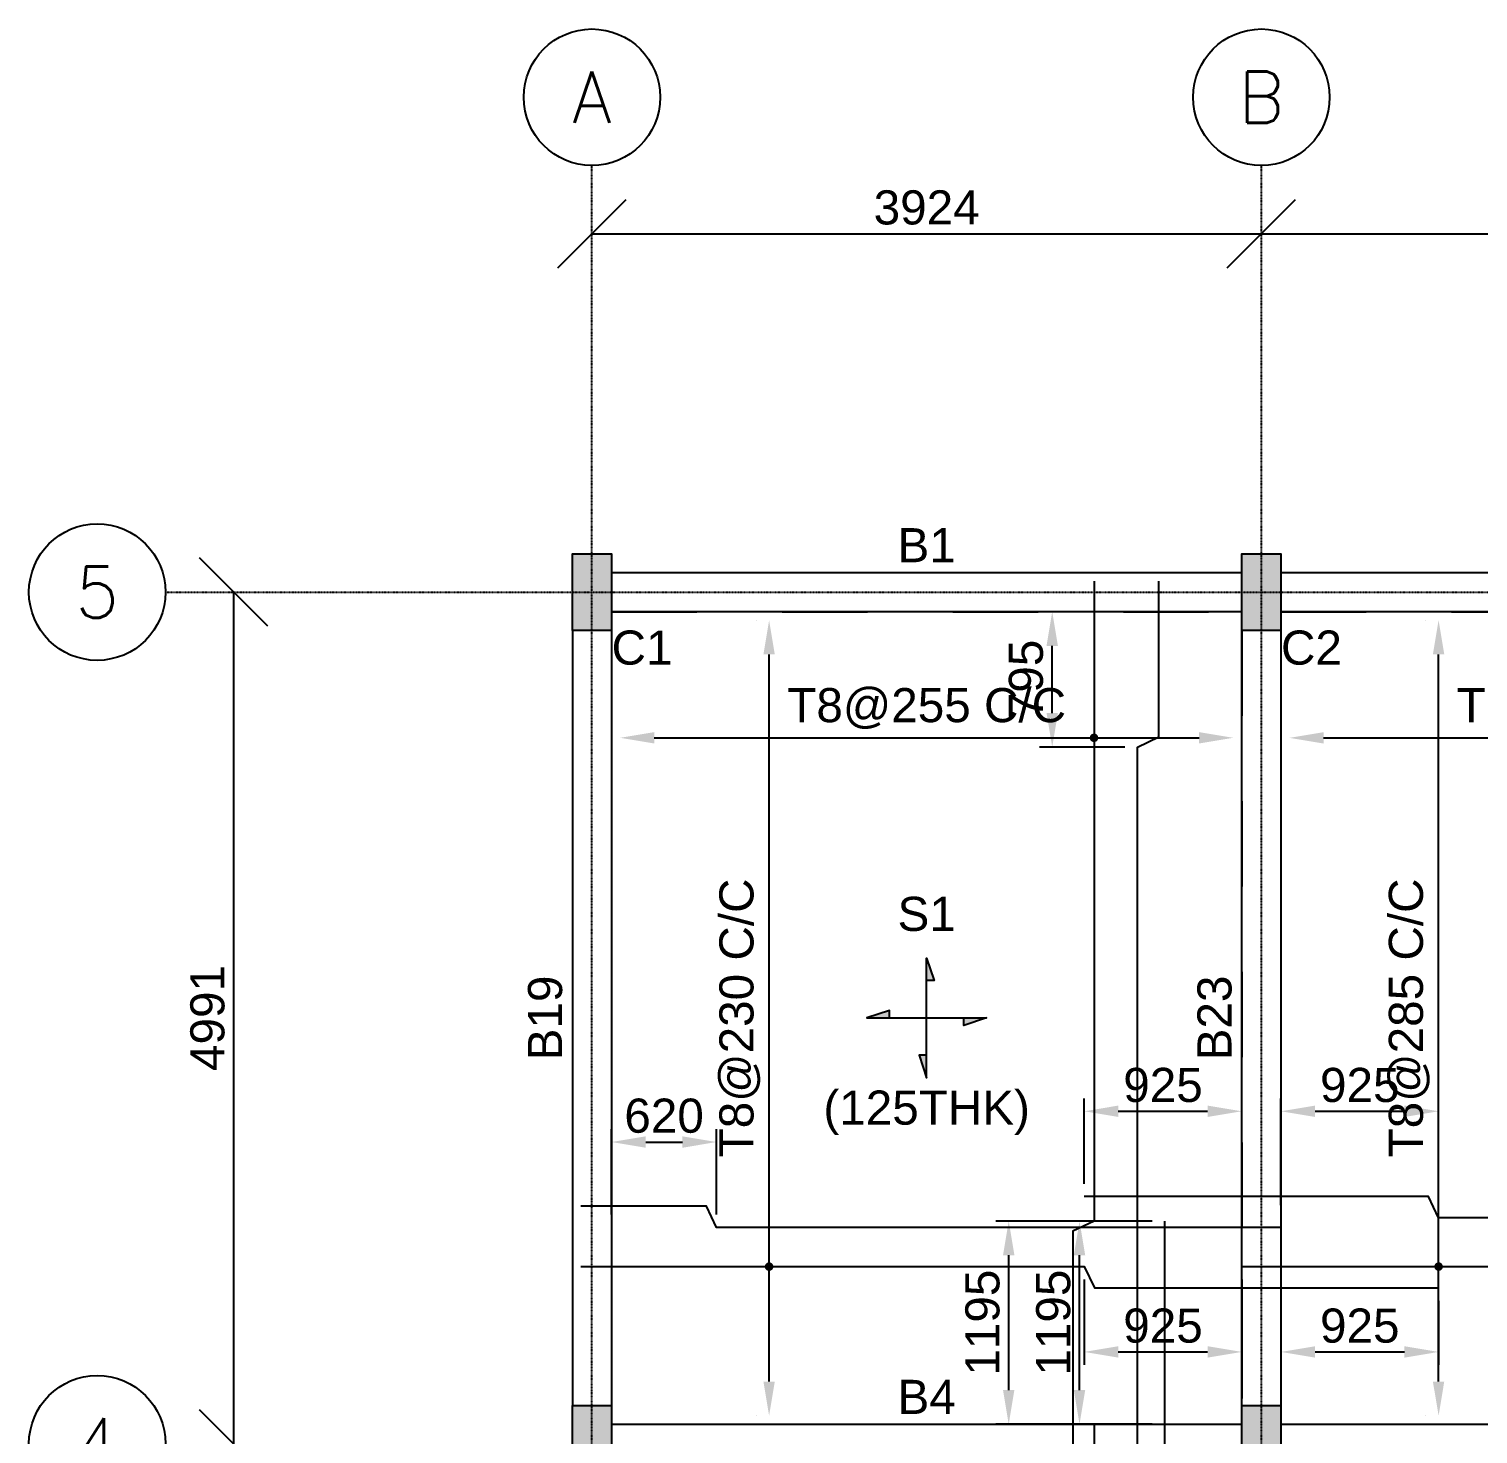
# Model space of a CAD drawing. Header units: inches. Extents: x -816171 to 9366335, y -450961 to 689132.
# Drawn here: x 6765383 to 6773877, y 271712 to 279946 of the extents above; entities that cross this region are included whole.
import ezdxf
from ezdxf.enums import TextEntityAlignment as Align

# ---------------------------------------------------------------- set-up
doc = ezdxf.new("R2010")
doc.units = ezdxf.units.IN
doc.header["$MEASUREMENT"] = 0
doc.linetypes.add('SCCenter', pattern=[1.2, 0.5, -0.3, 0.1, -0.3])
doc.linetypes.add('SCHidden', pattern=[1000, 500, -500])
for name, color, linetype in [('BarLabels', 31, 'Continuous'), ('Beam', 3, 'Continuous'), ('Beam Nos', 7, 'Continuous'), ('Column', 2, 'Continuous'), ('Column Nos', 7, 'Continuous'), ('Dimension', 31, 'Continuous'), ('Grid Line', 8, 'Continuous'), ('Plan Reinforcement', 4, 'Continuous'), ('Slab', 251, 'Continuous'), ('Slab Nos', 7, 'Continuous')]:
    doc.layers.add(name, color=color, linetype=linetype)
doc.styles.add('SC-BBS1', font='SansSerif')
doc.styles.add('SC-BBS2', font='SansSerif')
doc.styles.get("Standard").update_dxf_attribs({"font": 'txt.shx'})
doc.dimstyles.new('SCDim', dxfattribs={"dimtxt": 200, "dimasz": 200, "dimexe": 75, "dimexo": 75, "dimgap": 50, "dimtad": 1, "dimtoh": 1, "dimdec": 0, "dimzin": 0, "dimdsep": 46, "dimtxsty": 'SC-BBS2', "dimcen": 0.09, "dimclrd": 8, "dimclre": 8, "dimclrt": 31, "dimadec": 0, "dimazin": 0, "dimtfac": 1, "dimtdec": 0, "dimtix": 1, "dimtofl": 0, "dimtmove": 0, "dimatfit": 3, "dimfxl": 1, "dimtolj": 1, "dimtzin": 0, "dimarcsym": 0})
doc.dimstyles.new('SCGridlineDim', dxfattribs={"dimtxt": 200, "dimasz": 0.18, "dimexe": 75, "dimexo": 75, "dimgap": 50, "dimtad": 1, "dimtoh": 1, "dimdec": 0, "dimzin": 0, "dimdsep": 46, "dimtxsty": 'SC-BBS2', "dimtsz": 200, "dimcen": 0.09, "dimclrd": 8, "dimclre": 8, "dimclrt": 31, "dimadec": 0, "dimazin": 0, "dimtfac": 1, "dimtdec": 0, "dimtix": 1, "dimtofl": 0, "dimtmove": 0, "dimatfit": 3, "dimfxl": 1, "dimtolj": 1, "dimtzin": 0, "dimarcsym": 0})

# ---------------------------------------------------------------- blocks, each defined once
blk = doc.blocks.new('*D2601')
at = {"layer": 'DEFPOINTS', "color": 0, "transparency": 16777216}
for p in [(6771126.4, 272960.2), (6771626.4, 272960.2), (6771626.4, 271770)]:
    blk.add_point(p, dxfattribs=at)
at = {"layer": 'Dimension', "color": 8, "lineweight": -2, "transparency": 16777216}
for p, q in [((6771551.4, 272960.2), (6771051.4, 272960.2)), ((6771126.4, 271970), (6771126.4, 272760.2)), ((6771551.4, 271770), (6771051.4, 271770))]:
    blk.add_line(p, q, dxfattribs=at)
at = {"layer": 'Dimension', "color": 8, "transparency": 16777216}
for points in [[(6771093.1, 272760.2), (6771159.7, 272760.2), (6771126.4, 272960.2)], [(6771093.1, 271970), (6771159.7, 271970), (6771126.4, 271770)]]:
    blk.add_solid(points, dxfattribs=at)
at = {"layer": 'Dimension', "color": 31, "transparency": 16777216, "insert": (6770973.4, 272365.1), "char_height": 200, "attachment_point": 5, "rotation": 90, "style": 'SC-BBS2'}
blk.add_mtext('\\A1;1195', dxfattribs=at)
blk = doc.blocks.new('*D2561')
at = {"layer": 'BarLabels', "color": 8, "lineweight": -2, "transparency": 16777216}
blk.add_line((6769048.4, 275792.2), (6772242.4, 275792.2), dxfattribs=at)
at = {"layer": 'BarLabels', "color": 8, "transparency": 16777216}
for points in [[(6769048.4, 275825.5), (6769048.4, 275758.9), (6768848.4, 275792.2)], [(6772242.4, 275825.5), (6772242.4, 275758.9), (6772442.4, 275792.2)]]:
    blk.add_solid(points, dxfattribs=at)
at = {"layer": 'DEFPOINTS', "color": 0, "transparency": 16777216}
for p in [(6768848.4, 275792.2), (6772442.4, 275792.2), (6772442.4, 275792.2)]:
    blk.add_point(p, dxfattribs=at)
at = {"layer": 'BarLabels', "color": 31, "transparency": 16777216, "insert": (6770645.4, 275963.7), "char_height": 200, "attachment_point": 5, "style": 'SC-BBS2'}
blk.add_mtext('\\A1;T8@255 C/C', dxfattribs=at)
blk = doc.blocks.new('*D2562')
at = {"layer": 'DEFPOINTS', "color": 0, "transparency": 16777216}
for p in [(6771381.4, 276531), (6771881.4, 276531), (6771881.4, 275737.5)]:
    blk.add_point(p, dxfattribs=at)
at = {"layer": 'Dimension', "color": 8, "lineweight": -2, "transparency": 16777216}
for p, q in [((6771806.4, 276531), (6771306.4, 276531)), ((6771381.4, 275937.5), (6771381.4, 276331)), ((6771806.4, 275737.5), (6771306.4, 275737.5))]:
    blk.add_line(p, q, dxfattribs=at)
at = {"layer": 'Dimension', "color": 8, "transparency": 16777216}
for points in [[(6771348.1, 276331), (6771414.7, 276331), (6771381.4, 276531)], [(6771348.1, 275937.5), (6771414.7, 275937.5), (6771381.4, 275737.5)]]:
    blk.add_solid(points, dxfattribs=at)
at = {"layer": 'Dimension', "color": 31, "transparency": 16777216, "insert": (6771228.4, 276134.2), "char_height": 200, "attachment_point": 5, "rotation": 90, "style": 'SC-BBS2'}
blk.add_mtext('\\A1;795', dxfattribs=at)
blk = doc.blocks.new('*D2563')
at = {"layer": 'BarLabels', "color": 8, "lineweight": -2, "transparency": 16777216}
blk.add_line((6769048.4, 275792.2), (6772242.4, 275792.2), dxfattribs=at)
at = {"layer": 'BarLabels', "color": 8, "transparency": 16777216}
for points in [[(6769048.4, 275825.5), (6769048.4, 275758.9), (6768848.4, 275792.2)], [(6772242.4, 275825.5), (6772242.4, 275758.9), (6772442.4, 275792.2)]]:
    blk.add_solid(points, dxfattribs=at)
at = {"layer": 'DEFPOINTS', "color": 0, "transparency": 16777216}
for p in [(6768848.4, 275792.2), (6772442.4, 275792.2), (6772442.4, 275792.2)]:
    blk.add_point(p, dxfattribs=at)
at = {"layer": 'BarLabels', "color": 31, "transparency": 16777216, "insert": (6770645.4, 275963.7), "char_height": 200, "attachment_point": 5, "style": 'SC-BBS2'}
blk.add_mtext('\\A1;T8@255 C/C', dxfattribs=at)
blk = doc.blocks.new('*D2564')
at = {"layer": 'DEFPOINTS', "color": 0, "transparency": 16777216}
for p in [(6771568.9, 272693.5), (6772492.4, 272693.5), (6772492.4, 272193.5)]:
    blk.add_point(p, dxfattribs=at)
at = {"layer": 'Dimension', "color": 8, "lineweight": -2, "transparency": 16777216}
for p, q in [((6771568.9, 272618.5), (6771568.9, 272118.5)), ((6772492.4, 272618.5), (6772492.4, 272118.5)), ((6771768.9, 272193.5), (6772292.4, 272193.5))]:
    blk.add_line(p, q, dxfattribs=at)
at = {"layer": 'Dimension', "color": 8, "transparency": 16777216}
for points in [[(6771768.9, 272226.8), (6771768.9, 272160.1), (6771568.9, 272193.5)], [(6772292.4, 272226.8), (6772292.4, 272160.1), (6772492.4, 272193.5)]]:
    blk.add_solid(points, dxfattribs=at)
at = {"layer": 'Dimension', "color": 31, "transparency": 16777216, "insert": (6772030.7, 272346.5), "char_height": 200, "attachment_point": 5, "style": 'SC-BBS2'}
blk.add_mtext('\\A1;925', dxfattribs=at)
blk = doc.blocks.new('*D2565')
at = {"layer": 'DEFPOINTS', "color": 0, "transparency": 16777216}
for p in [(6772722.4, 272568.5), (6773646.2, 272568.5), (6773646.2, 272193.5)]:
    blk.add_point(p, dxfattribs=at)
at = {"layer": 'Dimension', "color": 8, "lineweight": -2, "transparency": 16777216}
for p, q in [((6772722.4, 272493.5), (6772722.4, 272118.5)), ((6773646.2, 272493.5), (6773646.2, 272118.5)), ((6772922.4, 272193.5), (6773446.2, 272193.5))]:
    blk.add_line(p, q, dxfattribs=at)
at = {"layer": 'Dimension', "color": 8, "transparency": 16777216}
for points in [[(6772922.4, 272226.8), (6772922.4, 272160.1), (6772722.4, 272193.5)], [(6773446.2, 272226.8), (6773446.2, 272160.1), (6773646.2, 272193.5)]]:
    blk.add_solid(points, dxfattribs=at)
at = {"layer": 'Dimension', "color": 31, "transparency": 16777216, "insert": (6773184.3, 272346.5), "char_height": 200, "attachment_point": 5, "style": 'SC-BBS2'}
blk.add_mtext('\\A1;925', dxfattribs=at)
blk = doc.blocks.new('*D2566')
at = {"layer": 'BarLabels', "color": 8, "lineweight": -2, "transparency": 16777216}
for p, q in [((6769646.9, 276481), (6769646.9, 276481)), ((6769721.9, 272020), (6769721.9, 276281)), ((6769646.9, 271820), (6769646.9, 271820))]:
    blk.add_line(p, q, dxfattribs=at)
at = {"layer": 'BarLabels', "color": 8, "transparency": 16777216}
for points in [[(6769688.6, 276281), (6769755.2, 276281), (6769721.9, 276481)], [(6769688.6, 272020), (6769755.2, 272020), (6769721.9, 271820)]]:
    blk.add_solid(points, dxfattribs=at)
at = {"layer": 'DEFPOINTS', "color": 0, "transparency": 16777216}
for p in [(6769721.9, 276481), (6769721.9, 276481), (6769721.9, 271820)]:
    blk.add_point(p, dxfattribs=at)
at = {"layer": 'BarLabels', "color": 31, "transparency": 16777216, "insert": (6769550.4, 274150.5), "char_height": 200, "attachment_point": 5, "rotation": 90, "style": 'SC-BBS2'}
blk.add_mtext('\\A1;T8@230 C/C', dxfattribs=at)
blk = doc.blocks.new('*D2567')
at = {"layer": 'DEFPOINTS', "color": 0, "transparency": 16777216}
for p in [(6769414.1, 273423.5), (6768798.4, 272923.5), (6769414.1, 272923.5)]:
    blk.add_point(p, dxfattribs=at)
at = {"layer": 'Dimension', "color": 8, "lineweight": -2, "transparency": 16777216}
for p, q in [((6768798.4, 272998.5), (6768798.4, 273498.5)), ((6768998.4, 273423.5), (6769214.1, 273423.5)), ((6769414.1, 272998.5), (6769414.1, 273498.5))]:
    blk.add_line(p, q, dxfattribs=at)
at = {"layer": 'Dimension', "color": 8, "transparency": 16777216}
for points in [[(6768998.4, 273456.8), (6768998.4, 273390.1), (6768798.4, 273423.5)], [(6769214.1, 273456.8), (6769214.1, 273390.1), (6769414.1, 273423.5)]]:
    blk.add_solid(points, dxfattribs=at)
at = {"layer": 'Dimension', "color": 31, "transparency": 16777216, "insert": (6769106.2, 273576.6), "char_height": 200, "attachment_point": 5, "style": 'SC-BBS2'}
blk.add_mtext('\\A1;620', dxfattribs=at)
blk = doc.blocks.new('*D2568')
at = {"layer": 'BarLabels', "color": 8, "lineweight": -2, "transparency": 16777216}
for p, q in [((6769646.9, 276481), (6769646.9, 276481)), ((6769721.9, 272020), (6769721.9, 276281)), ((6769646.9, 271820), (6769646.9, 271820))]:
    blk.add_line(p, q, dxfattribs=at)
at = {"layer": 'BarLabels', "color": 8, "transparency": 16777216}
for points in [[(6769688.6, 276281), (6769755.2, 276281), (6769721.9, 276481)], [(6769688.6, 272020), (6769755.2, 272020), (6769721.9, 271820)]]:
    blk.add_solid(points, dxfattribs=at)
at = {"layer": 'DEFPOINTS', "color": 0, "transparency": 16777216}
for p in [(6769721.9, 276481), (6769721.9, 276481), (6769721.9, 271820)]:
    blk.add_point(p, dxfattribs=at)
at = {"layer": 'BarLabels', "color": 31, "transparency": 16777216, "insert": (6769550.4, 274150.5), "char_height": 200, "attachment_point": 5, "rotation": 90, "style": 'SC-BBS2'}
blk.add_mtext('\\A1;T8@230 C/C', dxfattribs=at)
blk = doc.blocks.new('*D2571')
at = {"layer": 'BarLabels', "color": 8, "lineweight": -2, "transparency": 16777216}
blk.add_line((6772972.4, 275792), (6776167.4, 275792), dxfattribs=at)
at = {"layer": 'BarLabels', "color": 8, "transparency": 16777216}
for points in [[(6772972.4, 275825.3), (6772972.4, 275758.7), (6772772.4, 275792)], [(6776167.4, 275825.3), (6776167.4, 275758.7), (6776367.4, 275792)]]:
    blk.add_solid(points, dxfattribs=at)
at = {"layer": 'DEFPOINTS', "color": 0, "transparency": 16777216}
for p in [(6772772.4, 275792), (6776367.4, 275792), (6776367.4, 275792)]:
    blk.add_point(p, dxfattribs=at)
at = {"layer": 'BarLabels', "color": 31, "transparency": 16777216, "insert": (6774569.9, 275963.5), "char_height": 200, "attachment_point": 5, "style": 'SC-BBS2'}
blk.add_mtext('\\A1;T8@290 C/C', dxfattribs=at)
blk = doc.blocks.new('*D2573')
at = {"layer": 'BarLabels', "color": 8, "lineweight": -2, "transparency": 16777216}
blk.add_line((6772972.4, 275792), (6776167.4, 275792), dxfattribs=at)
at = {"layer": 'BarLabels', "color": 8, "transparency": 16777216}
for points in [[(6772972.4, 275825.3), (6772972.4, 275758.7), (6772772.4, 275792)], [(6776167.4, 275825.3), (6776167.4, 275758.7), (6776367.4, 275792)]]:
    blk.add_solid(points, dxfattribs=at)
at = {"layer": 'DEFPOINTS', "color": 0, "transparency": 16777216}
for p in [(6772772.4, 275792), (6776367.4, 275792), (6776367.4, 275792)]:
    blk.add_point(p, dxfattribs=at)
at = {"layer": 'BarLabels', "color": 31, "transparency": 16777216, "insert": (6774569.9, 275963.5), "char_height": 200, "attachment_point": 5, "style": 'SC-BBS2'}
blk.add_mtext('\\A1;T8@290 C/C', dxfattribs=at)
blk = doc.blocks.new('*D2576')
at = {"layer": 'BarLabels', "color": 8, "lineweight": -2, "transparency": 16777216}
for p, q in [((6773571.2, 276481), (6773571.2, 276481)), ((6773646.2, 272020), (6773646.2, 276281)), ((6773571.2, 271820), (6773571.2, 271820))]:
    blk.add_line(p, q, dxfattribs=at)
at = {"layer": 'BarLabels', "color": 8, "transparency": 16777216}
for points in [[(6773612.8, 276281), (6773679.5, 276281), (6773646.2, 276481)], [(6773612.8, 272020), (6773679.5, 272020), (6773646.2, 271820)]]:
    blk.add_solid(points, dxfattribs=at)
at = {"layer": 'DEFPOINTS', "color": 0, "transparency": 16777216}
for p in [(6773646.2, 276481), (6773646.2, 276481), (6773646.2, 271820)]:
    blk.add_point(p, dxfattribs=at)
at = {"layer": 'BarLabels', "color": 31, "transparency": 16777216, "insert": (6773474.6, 274150.5), "char_height": 200, "attachment_point": 5, "rotation": 90, "style": 'SC-BBS2'}
blk.add_mtext('\\A1;T8@285 C/C', dxfattribs=at)
blk = doc.blocks.new('*D2577')
at = {"layer": 'DEFPOINTS', "color": 0, "transparency": 16777216}
for p in [(6773646.2, 273603.7), (6772722.4, 272978.7), (6773646.2, 272978.7)]:
    blk.add_point(p, dxfattribs=at)
at = {"layer": 'Dimension', "color": 8, "lineweight": -2, "transparency": 16777216}
for p, q in [((6772722.4, 273053.7), (6772722.4, 273678.7)), ((6773646.2, 273053.7), (6773646.2, 273678.7)), ((6772922.4, 273603.7), (6773446.2, 273603.7))]:
    blk.add_line(p, q, dxfattribs=at)
at = {"layer": 'Dimension', "color": 8, "transparency": 16777216}
for points in [[(6772922.4, 273637.1), (6772922.4, 273570.4), (6772722.4, 273603.7)], [(6773446.2, 273637.1), (6773446.2, 273570.4), (6773646.2, 273603.7)]]:
    blk.add_solid(points, dxfattribs=at)
at = {"layer": 'Dimension', "color": 31, "transparency": 16777216, "insert": (6773184.3, 273756.7), "char_height": 200, "attachment_point": 5, "style": 'SC-BBS2'}
blk.add_mtext('\\A1;925', dxfattribs=at)
blk = doc.blocks.new('*D2578')
at = {"layer": 'DEFPOINTS', "color": 0, "transparency": 16777216}
for p in [(6772492.4, 273603.7), (6771568.9, 273103.7), (6772492.4, 273103.7)]:
    blk.add_point(p, dxfattribs=at)
at = {"layer": 'Dimension', "color": 8, "lineweight": -2, "transparency": 16777216}
for p, q in [((6771568.9, 273178.7), (6771568.9, 273678.7)), ((6772492.4, 273178.7), (6772492.4, 273678.7)), ((6771768.9, 273603.7), (6772292.4, 273603.7))]:
    blk.add_line(p, q, dxfattribs=at)
at = {"layer": 'Dimension', "color": 8, "transparency": 16777216}
for points in [[(6771768.9, 273637.1), (6771768.9, 273570.4), (6771568.9, 273603.7)], [(6772292.4, 273637.1), (6772292.4, 273570.4), (6772492.4, 273603.7)]]:
    blk.add_solid(points, dxfattribs=at)
at = {"layer": 'Dimension', "color": 31, "transparency": 16777216, "insert": (6772030.7, 273756.7), "char_height": 200, "attachment_point": 5, "style": 'SC-BBS2'}
blk.add_mtext('\\A1;925', dxfattribs=at)
blk = doc.blocks.new('*D2579')
at = {"layer": 'BarLabels', "color": 8, "lineweight": -2, "transparency": 16777216}
for p, q in [((6773571.2, 276481), (6773571.2, 276481)), ((6773646.2, 272020), (6773646.2, 276281)), ((6773571.2, 271820), (6773571.2, 271820))]:
    blk.add_line(p, q, dxfattribs=at)
at = {"layer": 'BarLabels', "color": 8, "transparency": 16777216}
for points in [[(6773612.8, 276281), (6773679.5, 276281), (6773646.2, 276481)], [(6773612.8, 272020), (6773679.5, 272020), (6773646.2, 271820)]]:
    blk.add_solid(points, dxfattribs=at)
at = {"layer": 'DEFPOINTS', "color": 0, "transparency": 16777216}
for p in [(6773646.2, 276481), (6773646.2, 276481), (6773646.2, 271820)]:
    blk.add_point(p, dxfattribs=at)
at = {"layer": 'BarLabels', "color": 31, "transparency": 16777216, "insert": (6773474.6, 274150.5), "char_height": 200, "attachment_point": 5, "rotation": 90, "style": 'SC-BBS2'}
blk.add_mtext('\\A1;T8@285 C/C', dxfattribs=at)
blk = doc.blocks.new('*D2590')
at = {"layer": 'DEFPOINTS', "color": 0, "transparency": 16777216}
for p in [(6771541.4, 272960.2), (6772041.4, 272960.2), (6772041.4, 271770)]:
    blk.add_point(p, dxfattribs=at)
at = {"layer": 'Dimension', "color": 8, "lineweight": -2, "transparency": 16777216}
for p, q in [((6771966.4, 272960.2), (6771466.4, 272960.2)), ((6771541.4, 271970), (6771541.4, 272760.2)), ((6771966.4, 271770), (6771466.4, 271770))]:
    blk.add_line(p, q, dxfattribs=at)
at = {"layer": 'Dimension', "color": 8, "transparency": 16777216}
for points in [[(6771508.1, 272760.2), (6771574.7, 272760.2), (6771541.4, 272960.2)], [(6771508.1, 271970), (6771574.7, 271970), (6771541.4, 271770)]]:
    blk.add_solid(points, dxfattribs=at)
at = {"layer": 'Dimension', "color": 31, "transparency": 16777216, "insert": (6771388.4, 272365.1), "char_height": 200, "attachment_point": 5, "rotation": 90, "style": 'SC-BBS2'}
blk.add_mtext('\\A1;1195', dxfattribs=at)
blk = doc.blocks.new('*D2556')
at = {"layer": 'DEFPOINTS', "color": 0, "transparency": 16777216}
for p in [(6766583.4, 271655), (6766583.4, 271655), (6766583.4, 266588)]:
    blk.add_point(p, dxfattribs=at)
at = {"layer": 'Grid Line', "color": 8, "lineweight": -2, "transparency": 16777216}
for p, q in [((6766783.4, 271455), (6766383.4, 271855)), ((6766583.4, 266588), (6766583.4, 271655)), ((6766783.4, 266388), (6766383.4, 266788))]:
    blk.add_line(p, q, dxfattribs=at)
at = {"layer": 'Grid Line', "color": 31, "transparency": 16777216, "insert": (6766430.3, 269121.5), "char_height": 200, "attachment_point": 5, "rotation": 90, "style": 'SC-BBS2'}
blk.add_mtext('\\A1;5067', dxfattribs=at)
blk = doc.blocks.new('*D2557')
at = {"layer": 'DEFPOINTS', "color": 0, "transparency": 16777216}
for p in [(6766583.4, 276646), (6766583.4, 276646), (6766583.4, 271655)]:
    blk.add_point(p, dxfattribs=at)
at = {"layer": 'Grid Line', "color": 8, "lineweight": -2, "transparency": 16777216}
for p, q in [((6766783.4, 276446), (6766383.4, 276846)), ((6766583.4, 271655), (6766583.4, 276646)), ((6766783.4, 271455), (6766383.4, 271855))]:
    blk.add_line(p, q, dxfattribs=at)
at = {"layer": 'Grid Line', "color": 31, "transparency": 16777216, "insert": (6766430.4, 274150.5), "char_height": 200, "attachment_point": 5, "rotation": 90, "style": 'SC-BBS2'}
blk.add_mtext('\\A1;4991', dxfattribs=at)
blk = doc.blocks.new('*D2558')
at = {"layer": 'DEFPOINTS', "color": 0, "transparency": 16777216}
for p in [(6768683.4, 278746), (6772607.4, 278746), (6772607.4, 278746)]:
    blk.add_point(p, dxfattribs=at)
at = {"layer": 'Grid Line', "color": 8, "lineweight": -2, "transparency": 16777216}
for p, q in [((6768483.4, 278546), (6768883.4, 278946)), ((6772407.4, 278546), (6772807.4, 278946)), ((6768683.4, 278746), (6772607.4, 278746))]:
    blk.add_line(p, q, dxfattribs=at)
at = {"layer": 'Grid Line', "color": 31, "transparency": 16777216, "insert": (6770645.4, 278899.1), "char_height": 200, "attachment_point": 5, "style": 'SC-BBS2'}
blk.add_mtext('\\A1;3924', dxfattribs=at)
blk = doc.blocks.new('*D2559')
at = {"layer": 'DEFPOINTS', "color": 0, "transparency": 16777216}
for p in [(6772607.4, 278746), (6776532.4, 278746), (6776532.4, 278746)]:
    blk.add_point(p, dxfattribs=at)
at = {"layer": 'Grid Line', "color": 8, "lineweight": -2, "transparency": 16777216}
for p, q in [((6772407.4, 278546), (6772807.4, 278946)), ((6776332.4, 278546), (6776732.4, 278946)), ((6772607.4, 278746), (6776532.4, 278746))]:
    blk.add_line(p, q, dxfattribs=at)
at = {"layer": 'Grid Line', "color": 31, "transparency": 16777216, "insert": (6774569.9, 278899.1), "char_height": 200, "attachment_point": 5, "style": 'SC-BBS2'}
blk.add_mtext('\\A1;3925', dxfattribs=at)

msp = doc.modelspace()

# ---------------------------------------------------------------- hatches: boundary and pattern name
at = {"layer": 'Column'}
for points in [[(6768798.41552, 276420.98594), (6768568.41552, 276420.98594), (6768568.41552, 276870.98594), (6768798.41552, 276870.98594)], [(6772722.41552, 276420.98594), (6772492.41552, 276420.98594), (6772492.41552, 276870.98594), (6772722.41552, 276870.98594)], [(6768798.41552, 271429.98594), (6768568.41552, 271429.98594), (6768568.41552, 271879.98594), (6768798.41552, 271879.98594)], [(6772722.41552, 271429.98594), (6772492.41552, 271429.98594), (6772492.41552, 271879.98594), (6772722.41552, 271879.98594)]]:
    msp.add_hatch(color=256, dxfattribs=at).paths.add_polyline_path(points, flags=0)
at = {"layer": 'Slab Nos'}
for points in [[(6770645.41552, 274500.48594), (6770689.16552, 274369.23594), (6770645.41552, 274369.23594)], [(6770426.66552, 274150.48594), (6770426.66552, 274194.23594), (6770295.41552, 274150.48594)], [(6770995.41552, 274150.48594), (6770864.16552, 274106.73594), (6770864.16552, 274150.48594)], [(6770645.41552, 273931.73594), (6770601.66552, 273931.73594), (6770645.41552, 273800.48594)]]:
    msp.add_hatch(color=256, dxfattribs=at).paths.add_polyline_path(points, flags=0)

# ---------------------------------------------------------------- linework, layer by layer
at = {"layer": 'BarLabels', "color": 8, "const_width": 25}
for points in [[(6771613.91552, 275792.19594, 1), (6771638.91552, 275792.19594, 1)], [(6771613.91552, 275792.19594, 1), (6771638.91552, 275792.19594, 1)], [(6769709.40552, 272693.47844, 1), (6769734.40552, 272693.47844, 1)], [(6769709.40552, 272693.47844, 1), (6769734.40552, 272693.47844, 1)], [(6773633.65552, 272693.72844, 1), (6773658.65552, 272693.72844, 1)], [(6773633.65552, 272693.72844, 1), (6773658.65552, 272693.72844, 1)]]:
    msp.add_lwpolyline(points, format="xyb", close=True, dxfattribs=at)
at = {"layer": 'Beam'}
for p, q in [((6768798.41552, 276760.98594), (6772492.41552, 276760.98594)), ((6772722.41552, 276760.98594), (6776417.41552, 276760.98594)), ((6768568.41552, 276420.98594), (6768568.41552, 271879.98594))]:
    msp.add_line(p, q, dxfattribs=at)
at = {"layer": 'Beam', "linetype": 'SCHidden'}
for p, q in [((6768798.41552, 276530.98594), (6772492.41552, 276530.98594)), ((6772722.41552, 276530.98594), (6776417.41552, 276530.98594)), ((6768798.41552, 276420.98594), (6768798.41552, 271879.98594)), ((6772492.41552, 276420.98594), (6772492.41552, 271879.98594)), ((6772722.41552, 276420.98594), (6772722.41552, 271879.98594)), ((6768798.41552, 271769.98594), (6772492.41552, 271769.98594)), ((6772722.41552, 271769.98594), (6776417.41552, 271769.98594))]:
    msp.add_line(p, q, dxfattribs=at)
at = {"layer": 'Column'}
for points in [[(6768798.41552, 276420.98594), (6768568.41552, 276420.98594), (6768568.41552, 276870.98594), (6768798.41552, 276870.98594)], [(6772722.41552, 276420.98594), (6772492.41552, 276420.98594), (6772492.41552, 276870.98594), (6772722.41552, 276870.98594)], [(6768798.41552, 271429.98594), (6768568.41552, 271429.98594), (6768568.41552, 271879.98594), (6768798.41552, 271879.98594)], [(6772722.41552, 271429.98594), (6772492.41552, 271429.98594), (6772492.41552, 271879.98594), (6772722.41552, 271879.98594)]]:
    msp.add_lwpolyline(points, close=True, dxfattribs=at)
at = {"layer": 'Grid Line', "linetype": 'SCCenter'}
for p, q in [((6768683.41552, 257457.98594), (6768683.41552, 279145.98594)), ((6772607.41552, 257457.98594), (6772607.41552, 279145.98594)), ((6766183.41552, 276645.98594), (6780404.41552, 276645.98594))]:
    msp.add_line(p, q, dxfattribs=at)
at = {"layer": 'Grid Line'}
for centre in [(6768683.41552, 279545.98594), (6772607.41552, 279545.98594), (6765783.41552, 276645.98594), (6765783.41552, 271654.98594)]:
    msp.add_circle(centre, 400, dxfattribs=at)
at = {"layer": 'Plan Reinforcement'}
for points in [[(6771626.41552, 276710.98594), (6771626.41552, 272960.23594), (6771501.41552, 272900.23594), (6771501.41552, 270330.73594)], [(6771881.41552, 271539.98594), (6771881.41552, 275737.48594), (6772006.41552, 275797.48594), (6772006.41552, 276710.98594)], [(6776647.41552, 272978.72844), (6773646.16552, 272978.72844), (6773586.16552, 273103.72844), (6771568.91552, 273103.72844)], [(6772722.41552, 272923.47844), (6769414.08219, 272923.47844), (6769354.08219, 273048.47844), (6768618.41552, 273048.47844)], [(6771916.41552, 266472.98594), (6771916.41552, 270330.73594), (6772041.41552, 270390.73594), (6772041.41552, 272960.23594)], [(6768618.41552, 272693.47844), (6771568.91552, 272693.47844), (6771628.91552, 272568.47844), (6773646.16552, 272568.47844)], [(6772492.41552, 272693.72844), (6775493.66552, 272693.72844), (6775553.66552, 272568.72844), (6776932.91552, 272568.72844)], [(6771626.41552, 271769.98594), (6771626.41552, 267912.23594), (6771501.41552, 267852.23594), (6771501.41552, 265406.48594)]]:
    msp.add_lwpolyline(points, dxfattribs=at)
at = {"layer": 'Slab'}
for points in [[(6772492.41552, 271769.98594), (6772492.41552, 271879.98594), (6772492.41552, 276420.98594), (6772492.41552, 276530.98594), (6768798.41552, 276530.98594), (6768798.41552, 276420.98594), (6768798.41552, 271879.98594), (6768798.41552, 271769.98594)], [(6776417.41552, 271769.98594), (6776417.41552, 271879.98594), (6776417.41552, 276420.98594), (6776417.41552, 276530.98594), (6772722.41552, 276530.98594), (6772722.41552, 276420.98594), (6772722.41552, 271879.98594), (6772722.41552, 271769.98594)]]:
    msp.add_lwpolyline(points, close=True, dxfattribs=at)
at = {"layer": 'Slab Nos'}
for points in [[(6770645.41552, 273931.73594), (6770601.66552, 273931.73594), (6770645.41552, 273800.48594), (6770645.41552, 274500.48594), (6770689.16552, 274369.23594), (6770645.41552, 274369.23594)], [(6770426.66552, 274150.48594), (6770426.66552, 274194.23594), (6770295.41552, 274150.48594), (6770995.41552, 274150.48594), (6770864.16552, 274106.73594), (6770864.16552, 274150.48594)]]:
    msp.add_lwpolyline(points, dxfattribs=at)

# ---------------------------------------------------------------- texts
at = {"layer": 'Beam Nos', "style": 'SC-BBS1'}
for s, p in [('B1', (6770645.41552, 276760.98594)), ('B4', (6770645.41552, 271769.98594))]:
    msp.add_text(s, height=200, dxfattribs=at).set_placement(p, align=Align.BOTTOM_CENTER)
for s, p in [('B19', (6768568.41552, 274150.48594)), ('B23', (6772492.41552, 274150.48594))]:
    msp.add_text(s, height=200, rotation=90, dxfattribs=at).set_placement(p, align=Align.BOTTOM_CENTER)
at = {"layer": 'Column Nos', "style": 'SC-BBS2'}
for s, p in [('C1', (6768798.41552, 276420.98594)), ('C2', (6772722.41552, 276420.98594))]:
    msp.add_text(s, height=200, dxfattribs=at).set_placement(p, align=Align.TOP_LEFT)
at = {"layer": 'Grid Line'}
for s, p in [('A', (6768683.41552, 279545.98594)), ('B', (6772607.41552, 279545.98594)), ('5', (6765783.41552, 276645.98594)), ('4', (6765783.41552, 271654.98594))]:
    msp.add_text(s, height=300, dxfattribs=at).set_placement(p, align=Align.MIDDLE)
at = {"layer": 'Slab Nos', "style": 'SC-BBS2'}
msp.add_text('S1', height=200, dxfattribs=at).set_placement((6770645.41552, 274600.48594), align=Align.BOTTOM_CENTER)
msp.add_text('(125THK)', height=200, dxfattribs=at).set_placement((6770645.41552, 273600.48594), align=Align.MIDDLE)

# ---------------------------------------------------------------- dimensions: what is measured, and where the dimension line sits
at = {"layer": 'BarLabels'}
for base, p1, p2, angle, text, picture, middle in [((6769721.90552, 276480.98594), (6769721.90552, 271819.98594), (6769721.90552, 276480.98594), 90, 'T8@230 C/C', '*D2566', (6769721.90552, 274150.48594)), ((6769721.90552, 276480.98594), (6769721.90552, 271819.98594), (6769721.90552, 276480.98594), 90, 'T8@230 C/C', '*D2568', (6769721.90552, 274150.48594)), ((6773646.15552, 276480.98594), (6773646.15552, 271819.98594), (6773646.15552, 276480.98594), 90, 'T8@285 C/C', '*D2576', (6773646.15552, 274150.48594)), ((6773646.15552, 276480.98594), (6773646.15552, 271819.98594), (6773646.15552, 276480.98594), 90, 'T8@285 C/C', '*D2579', (6773646.15552, 274150.48594)), ((6772442.41552, 275792.19594), (6768848.41552, 275792.19594), (6772442.41552, 275792.19594), 0, 'T8@255 C/C', '*D2561', (6770645.41552, 275792.19594)), ((6772442.41552, 275792.19594), (6768848.41552, 275792.19594), (6772442.41552, 275792.19594), 0, 'T8@255 C/C', '*D2563', (6770645.41552, 275792.19594)), ((6776367.41552, 275791.99594), (6772772.41552, 275791.99594), (6776367.41552, 275791.99594), 0, 'T8@290 C/C', '*D2571', (6774569.91552, 275791.99594)), ((6776367.41552, 275791.99594), (6772772.41552, 275791.99594), (6776367.41552, 275791.99594), 0, 'T8@290 C/C', '*D2573', (6774569.91552, 275791.99594))]:
    dim = msp.add_linear_dim(base=base, p1=p1, p2=p2, angle=angle, text=text, dimstyle='SCDim', override={"dimjust": 0}, dxfattribs=at)
    dim.commit()
    dim.dimension.update_dxf_attribs({"geometry": picture, "text_midpoint": middle, "dimtype": 161})
at = {"layer": 'Dimension'}
for base, p1, p2, angle, text, picture, middle in [((6771381.41552, 276530.98594), (6771881.41552, 275737.48594), (6771881.41552, 276530.98594), 90, '795', '*D2562', (6771381.41552, 276134.23594)), ((6772492.41552, 273603.72844), (6771568.91552, 273103.72844), (6772492.41552, 273103.72844), 0, '925', '*D2578', (6772030.66552, 273603.72844)), ((6773646.16552, 273603.72844), (6772722.41552, 272978.72844), (6773646.16552, 272978.72844), 0, '925', '*D2577', (6773184.29052, 273603.72844)), ((6769414.08222, 273423.47844), (6768798.41552, 272923.47844), (6769414.08222, 272923.47844), 0, '620', '*D2567', (6769106.24885, 273423.47844)), ((6771126.41552, 272960.23594), (6771626.41552, 271769.98594), (6771626.41552, 272960.23594), 90, '1195', '*D2601', (6771126.41552, 272365.11094)), ((6771541.41552, 272960.23594), (6772041.41552, 271769.98594), (6772041.41552, 272960.23594), 90, '1195', '*D2590', (6771541.41552, 272365.11094)), ((6772492.41552, 272193.47844), (6771568.91552, 272693.47844), (6772492.41552, 272693.47844), 0, '925', '*D2564', (6772030.66552, 272193.47844)), ((6773646.16552, 272193.47844), (6772722.41552, 272568.47844), (6773646.16552, 272568.47844), 0, '925', '*D2565', (6773184.29052, 272193.47844))]:
    dim = msp.add_linear_dim(base=base, p1=p1, p2=p2, angle=angle, text=text, dimstyle='SCDim', override={"dimjust": 0}, dxfattribs=at)
    dim.commit()
    dim.dimension.update_dxf_attribs({"geometry": picture, "text_midpoint": middle, "dimtype": 161})
at = {"layer": 'Grid Line'}
for p1, p2, text, picture, middle in [((6768683.41552, 278745.98594), (6772607.41552, 278745.98594), '3924', '*D2558', (6770645.41552, 278899.14095)), ((6772607.41552, 278745.98594), (6776532.41552, 278745.98594), '3925', '*D2559', (6774569.91552, 278899.14095)), ((6766583.41552, 271654.98594), (6766583.41552, 276645.98594), '4991', '*D2557', (6766430.39769, 274150.48594)), ((6766583.41552, 266587.98594), (6766583.41552, 271654.98594), '5067', '*D2556', (6766430.26051, 269121.48594))]:
    dim = msp.add_aligned_dim(p1=p1, p2=p2, distance=0, text=text, dimstyle='SCGridlineDim', dxfattribs=at)
    dim.commit()
    dim.dimension.update_dxf_attribs({"geometry": picture, "text_midpoint": middle})

doc.saveas('drawing.dxf')
